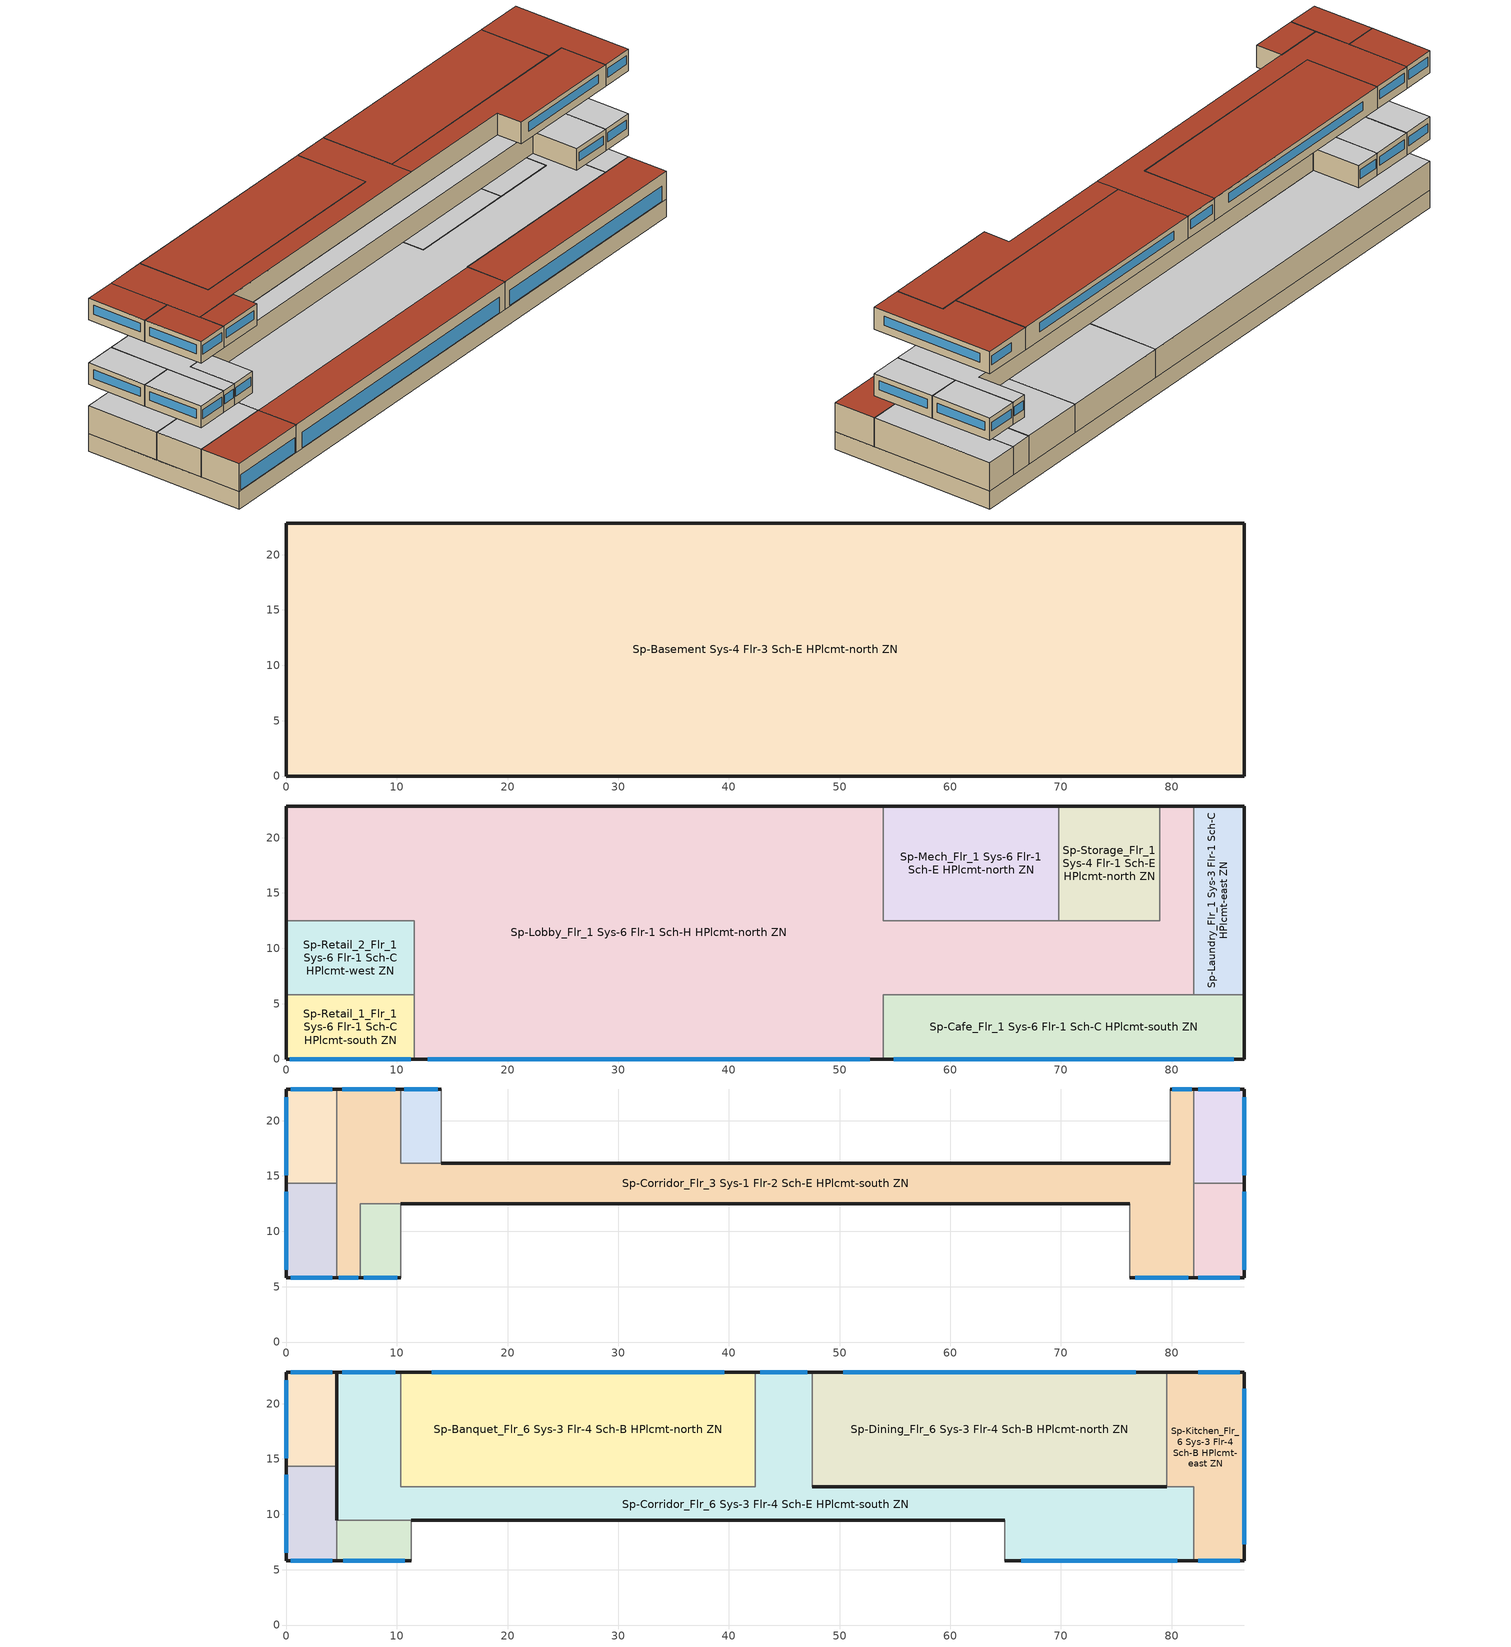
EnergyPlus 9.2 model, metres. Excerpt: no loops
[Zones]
Sp-Basement Sys-4 Flr-3 Sch-E HPlcmt-north ZN
 floor ground (Customized opaque construction {851a7650-9994-4cf6-a404-d6ff652e01b8} to conductance of 0.757): 86.56,22.86 86.56,0 0,0 0,22.86 z-2.44
 wall ground (Customized opaque construction {851a7650-9994-4cf6-a404-d6ff652e01b8} to conductance of 0.284): 86.56,0 86.56,22.86 0,22.86 0,0 86.56,0 z-2.44:0
Sp-Cafe_Flr_1 Sys-6 Flr-1 Sch-C HPlcmt-south ZN
 floor to Sp-Basement Sys-4 Flr-3 Sch-E HPlcmt-north ZN (Typical Interior Floor): 86.56,5.79 86.56,0 53.95,0 53.95,5.79 z0
 wall outside (Customized opaque construction {0033cb2d-2078-40dd-80f7-211a7176fd62} to conductance of 0.247): 53.95,0 86.56,0 86.56,5.79 z0:3.96
 wall to Sp-Lobby_Flr_1 Sys-6 Flr-1 Sch-H HPlcmt-north ZN (Typical Interior Wall): 81.99,5.79 53.95,5.79 53.95,0 z0:3.96
 wall to Sp-Laundry_Flr_1 Sys-3 Flr-1 Sch-C HPlcmt-east ZN (Typical Interior Wall): 86.56,5.79 81.99,5.79 z0:3.96
 window (Customized Fenestration: cond=0.220 tvis=0.220 tsol=0.232): 54.88,0 85.63,0 z0.15:2.29
 roof outside (Customized opaque construction {8c606250-997d-4551-9690-ce5b397acb27} to conductance of 0.183): 86.56,0 86.56,5.79 53.95,5.79 53.95,0 z3.96
Sp-Laundry_Flr_1 Sys-3 Flr-1 Sch-C HPlcmt-east ZN
 floor to Sp-Basement Sys-4 Flr-3 Sch-E HPlcmt-north ZN (Typical Interior Floor): 86.56,22.86 86.56,5.79 81.99,5.79 81.99,22.86 z0
 wall outside (Customized opaque construction {0033cb2d-2078-40dd-80f7-211a7176fd62} to conductance of 0.247): 86.56,5.79 86.56,22.86 81.99,22.86 z0:3.96
 wall to Sp-Lobby_Flr_1 Sys-6 Flr-1 Sch-H HPlcmt-north ZN (Typical Interior Wall): 81.99,22.86 81.99,5.79 z0:3.96
 ceiling adiabatic (Typical Interior Wall): 86.56,5.79 86.56,22.86 81.99,22.86 81.99,5.79 z3.96
Sp-Lobby_Flr_1 Sys-6 Flr-1 Sch-H HPlcmt-north ZN
 floor to Sp-Basement Sys-4 Flr-3 Sch-E HPlcmt-north ZN (Typical Interior Floor): 53.95,22.86 53.95,0 11.58,0 11.58,12.5 0,12.5 0,22.86 z0; 81.99,22.86 81.99,5.79 53.95,5.79 53.95,12.5 78.94,12.5 78.94,22.86 z0
 wall outside (Customized opaque construction {0033cb2d-2078-40dd-80f7-211a7176fd62} to conductance of 0.247): 53.95,22.86 0,22.86 0,12.5 / 11.58,0 53.95,0 / 81.99,22.86 78.94,22.86 z0:3.96
 wall to Sp-Mech_Flr_1 Sys-6 Flr-1 Sch-E HPlcmt-north ZN (Typical Interior Wall): 69.8,12.5 53.95,12.5 53.95,22.86 z0:3.96
 wall to Sp-Retail_2_Flr_1 Sys-6 Flr-1 Sch-C HPlcmt-west ZN (Typical Interior Wall): 0,12.5 11.58,12.5 11.58,5.79 z0:3.96
 wall to Sp-Retail_1_Flr_1 Sys-6 Flr-1 Sch-C HPlcmt-south ZN (Typical Interior Wall): 11.58,5.79 11.58,0 z0:3.96
 wall to Sp-Storage_Flr_1 Sys-4 Flr-1 Sch-E HPlcmt-north ZN (Typical Interior Wall): 78.94,22.86 78.94,12.5 69.8,12.5 z0:3.96
 window (Customized Fenestration: cond=0.220 tvis=0.220 tsol=0.232): 12.79,0 52.74,0 z0.15:2.29
 ceiling adiabatic (Typical Interior Wall): 81.99,5.79 81.99,22.86 78.94,22.86 78.94,12.5 53.95,12.5 53.95,22.86 0,22.86 0,12.5 11.58,12.5 11.58,5.79 z3.96
 roof outside (Customized opaque construction {8c606250-997d-4551-9690-ce5b397acb27} to conductance of 0.183): 53.95,0 53.95,5.79 11.58,5.79 11.58,0 z3.96
Sp-Mech_Flr_1 Sys-6 Flr-1 Sch-E HPlcmt-north ZN
 floor to Sp-Basement Sys-4 Flr-3 Sch-E HPlcmt-north ZN (Typical Interior Floor): 69.8,22.86 69.8,12.5 53.95,12.5 53.95,22.86 z0
 wall outside (Customized opaque construction {0033cb2d-2078-40dd-80f7-211a7176fd62} to conductance of 0.247): 69.8,22.86 53.95,22.86 z0:3.96
 wall to Sp-Storage_Flr_1 Sys-4 Flr-1 Sch-E HPlcmt-north ZN (Typical Interior Wall): 69.8,12.5 69.8,22.86 z0:3.96
 ceiling adiabatic (Typical Interior Wall): 69.8,12.5 69.8,22.86 53.95,22.86 53.95,12.5 z3.96
Sp-Retail_1_Flr_1 Sys-6 Flr-1 Sch-C HPlcmt-south ZN
 floor to Sp-Basement Sys-4 Flr-3 Sch-E HPlcmt-north ZN (Typical Interior Floor): 11.58,5.79 11.58,0 0,0 0,5.79 z0
 wall outside (Customized opaque construction {0033cb2d-2078-40dd-80f7-211a7176fd62} to conductance of 0.247): 0,5.79 0,0 11.58,0 z0:3.96
 wall to Sp-Retail_2_Flr_1 Sys-6 Flr-1 Sch-C HPlcmt-west ZN (Typical Interior Wall): 11.58,5.79 0,5.79 z0:3.96
 window (Customized Fenestration: cond=0.220 tvis=0.220 tsol=0.232): 0.33,0 11.25,0 z0.15:2.29
 roof outside (Customized opaque construction {8c606250-997d-4551-9690-ce5b397acb27} to conductance of 0.183): 11.58,0 11.58,5.79 0,5.79 0,0 z3.96
Sp-Retail_2_Flr_1 Sys-6 Flr-1 Sch-C HPlcmt-west ZN
 floor to Sp-Basement Sys-4 Flr-3 Sch-E HPlcmt-north ZN (Typical Interior Floor): 11.58,12.5 11.58,5.79 0,5.79 0,12.5 z0
 wall outside (Customized opaque construction {0033cb2d-2078-40dd-80f7-211a7176fd62} to conductance of 0.247): 0,12.5 0,5.79 z0:3.96
 ceiling adiabatic (Typical Interior Wall): 11.58,5.79 11.58,12.5 0,12.5 0,5.79 z3.96
Sp-Storage_Flr_1 Sys-4 Flr-1 Sch-E HPlcmt-north ZN
 floor to Sp-Basement Sys-4 Flr-3 Sch-E HPlcmt-north ZN (Typical Interior Floor): 78.94,22.86 78.94,12.5 69.8,12.5 69.8,22.86 z0
 wall outside (Customized opaque construction {0033cb2d-2078-40dd-80f7-211a7176fd62} to conductance of 0.247): 78.94,22.86 69.8,22.86 z0:3.96
 ceiling adiabatic (Typical Interior Wall): 78.94,12.5 78.94,22.86 69.8,22.86 69.8,12.5 z3.96
Sp-Corridor_Flr_3 Sys-1 Flr-2 Sch-E HPlcmt-south ZN
 floor adiabatic (Typical Interior Wall): 10.36,22.86 10.36,12.5 6.71,12.5 6.71,5.79 4.57,5.79 4.57,22.86 z7.01; 76.2,16.15 76.2,12.5 10.36,12.5 10.36,16.15 z7.01; 81.99,22.86 81.99,5.79 76.2,5.79 76.2,16.15 79.86,16.15 79.86,22.86 z7.01
 wall outside (Customized opaque construction {0033cb2d-2078-40dd-80f7-211a7176fd62} to conductance of 0.247): 10.36,22.86 4.57,22.86 / 4.57,5.79 6.71,5.79 / 81.99,22.86 79.86,22.86 / 76.2,5.79 81.99,5.79 / 79.86,16.15 14.02,16.15 / 10.36,12.5 76.2,12.5 z7.01:10.06
 wall adiabatic (Typical Interior Wall): 79.86,22.86 79.86,16.15 / 6.71,5.79 6.71,12.5 10.36,12.5 / 76.2,12.5 76.2,5.79 / 14.02,16.15 10.36,16.15 10.36,22.86 z7.01:10.06
 wall to Sp-Room_5_Flr_3 Sys-1 Flr-2 Sch-F HPlcmt-east ZN (Typical Interior Wall): 81.99,5.79 81.99,14.33 z7.01:10.06
 wall to Sp-Room_1_Flr_3 Sys-1 Flr-2 Sch-F HPlcmt-west ZN (Typical Interior Wall): 4.57,14.33 4.57,5.79 z7.01:10.06
 wall to Sp-Room_6_Flr_3 Sys-1 Flr-2 Sch-F HPlcmt-east ZN (Typical Interior Wall): 81.99,14.33 81.99,22.86 z7.01:10.06
 wall to Sp-Room_2_Flr_3 Sys-1 Flr-2 Sch-F HPlcmt-west ZN (Typical Interior Wall): 4.57,22.86 4.57,14.33 z7.01:10.06
 window (Customized Fenestration: cond=0.220 tvis=0.220 tsol=0.232): 9.86,22.86 5.08,22.86 / 4.76,5.79 6.52,5.79 / 81.81,22.86 80.04,22.86 / 76.71,5.79 81.48,5.79 z8.11:9.33
 ceiling adiabatic (Typical Interior Wall): 6.71,5.79 6.71,12.5 10.36,12.5 10.36,22.86 4.57,22.86 4.57,5.79 z10.06; 76.2,12.5 76.2,16.15 10.36,16.15 10.36,12.5 z10.06; 81.99,5.79 81.99,22.86 79.86,22.86 79.86,16.15 76.2,16.15 76.2,5.79 z10.06
Sp-Room_1_Flr_3 Sys-1 Flr-2 Sch-F HPlcmt-west ZN
 floor adiabatic (Typical Interior Wall): 4.57,14.33 4.57,5.79 0,5.79 0,14.33 z7.01
 wall outside (Customized opaque construction {0033cb2d-2078-40dd-80f7-211a7176fd62} to conductance of 0.247): 0,14.33 0,5.79 4.57,5.79 z7.01:10.06
 wall to Sp-Room_2_Flr_3 Sys-1 Flr-2 Sch-F HPlcmt-west ZN (Typical Interior Wall): 4.57,14.33 0,14.33 z7.01:10.06
 window (Customized Fenestration: cond=0.220 tvis=0.220 tsol=0.232): 0.4,5.79 4.17,5.79 / 0,13.58 0,6.54 z8.11:9.33
 ceiling adiabatic (Typical Interior Wall): 4.57,5.79 4.57,14.33 0,14.33 0,5.79 z10.06
Sp-Room_2_Flr_3 Sys-1 Flr-2 Sch-F HPlcmt-west ZN
 floor adiabatic (Typical Interior Wall): 4.57,22.86 4.57,14.33 0,14.33 0,22.86 z7.01
 wall outside (Customized opaque construction {0033cb2d-2078-40dd-80f7-211a7176fd62} to conductance of 0.247): 4.57,22.86 0,22.86 0,14.33 z7.01:10.06
 window (Customized Fenestration: cond=0.220 tvis=0.220 tsol=0.232): 4.17,22.86 0.4,22.86 / 0,22.11 0,15.07 z8.11:9.33
 ceiling adiabatic (Typical Interior Wall): 4.57,14.33 4.57,22.86 0,22.86 0,14.33 z10.06
Sp-Room_3_Mult19_Flr_3 Sys-1 Flr-2 Sch-F HPlcmt-south ZN
 floor adiabatic (Typical Interior Wall): 10.36,12.5 10.36,5.79 6.71,5.79 6.71,12.5 z7.01
 wall outside (Customized opaque construction {0033cb2d-2078-40dd-80f7-211a7176fd62} to conductance of 0.247): 6.71,5.79 10.36,5.79 z7.01:10.06
 wall adiabatic (Typical Interior Wall): 10.36,5.79 10.36,12.5 6.71,12.5 6.71,5.79 z7.01:10.06
 window (Customized Fenestration: cond=0.220 tvis=0.220 tsol=0.232): 7.03,5.79 10.04,5.79 z8.11:9.33
 ceiling adiabatic (Typical Interior Wall): 10.36,5.79 10.36,12.5 6.71,12.5 6.71,5.79 z10.06
Sp-Room_4_Mult19_Flr_3 Sys-1 Flr-2 Sch-F HPlcmt-north ZN
 floor adiabatic (Typical Interior Wall): 14.02,22.86 14.02,16.15 10.36,16.15 10.36,22.86 z7.01
 wall outside (Customized opaque construction {0033cb2d-2078-40dd-80f7-211a7176fd62} to conductance of 0.247): 14.02,22.86 10.36,22.86 z7.01:10.06
 wall adiabatic (Typical Interior Wall): 10.36,22.86 10.36,16.15 14.02,16.15 14.02,22.86 z7.01:10.06
 window (Customized Fenestration: cond=0.220 tvis=0.220 tsol=0.232): 13.7,22.86 10.68,22.86 z8.11:9.33
 ceiling adiabatic (Typical Interior Wall): 14.02,16.15 14.02,22.86 10.36,22.86 10.36,16.15 z10.06
Sp-Room_5_Flr_3 Sys-1 Flr-2 Sch-F HPlcmt-east ZN
 floor adiabatic (Typical Interior Wall): 86.56,14.33 86.56,5.79 81.99,5.79 81.99,14.33 z7.01
 wall outside (Customized opaque construction {0033cb2d-2078-40dd-80f7-211a7176fd62} to conductance of 0.247): 81.99,5.79 86.56,5.79 86.56,14.33 z7.01:10.06
 wall to Sp-Room_6_Flr_3 Sys-1 Flr-2 Sch-F HPlcmt-east ZN (Typical Interior Wall): 86.56,14.33 81.99,14.33 z7.01:10.06
 window (Customized Fenestration: cond=0.220 tvis=0.220 tsol=0.232): 86.56,6.54 86.56,13.58 / 82.39,5.79 86.16,5.79 z8.11:9.33
 ceiling adiabatic (Typical Interior Wall): 86.56,5.79 86.56,14.33 81.99,14.33 81.99,5.79 z10.06
Sp-Room_6_Flr_3 Sys-1 Flr-2 Sch-F HPlcmt-east ZN
 floor adiabatic (Typical Interior Wall): 86.56,22.86 86.56,14.33 81.99,14.33 81.99,22.86 z7.01
 wall outside (Customized opaque construction {0033cb2d-2078-40dd-80f7-211a7176fd62} to conductance of 0.247): 86.56,14.33 86.56,22.86 81.99,22.86 z7.01:10.06
 window (Customized Fenestration: cond=0.220 tvis=0.220 tsol=0.232): 86.56,15.07 86.56,22.11 / 86.16,22.86 82.39,22.86 z8.11:9.33
 ceiling adiabatic (Typical Interior Wall): 86.56,14.33 86.56,22.86 81.99,22.86 81.99,14.33 z10.06
Sp-Banquet_Flr_6 Sys-3 Flr-4 Sch-B HPlcmt-north ZN
 floor adiabatic (Typical Interior Wall): 42.37,22.86 42.37,12.5 10.36,12.5 10.36,22.86 z16.15
 wall outside (Customized opaque construction {0033cb2d-2078-40dd-80f7-211a7176fd62} to conductance of 0.247): 42.37,22.86 10.36,22.86 z16.15:19.2
 wall to Sp-Corridor_Flr_6 Sys-3 Flr-4 Sch-E HPlcmt-south ZN (Typical Interior Wall): 10.36,22.86 10.36,12.5 42.37,12.5 42.37,22.86 z16.15:19.2
 window (Customized Fenestration: cond=0.220 tvis=0.220 tsol=0.232): 39.57,22.86 13.16,22.86 z17.26:18.48
 roof outside (Customized opaque construction {8c606250-997d-4551-9690-ce5b397acb27} to conductance of 0.183): 42.37,12.5 42.37,22.86 10.36,22.86 10.36,12.5 z19.2
Sp-Corridor_Flr_6 Sys-3 Flr-4 Sch-E HPlcmt-south ZN
 floor adiabatic (Typical Interior Wall): 47.55,22.86 47.55,12.5 81.99,12.5 81.99,5.79 64.92,5.79 64.92,9.45 4.57,9.45 4.57,22.86 10.36,22.86 10.36,12.5 42.37,12.5 42.37,22.86 z16.15
 wall outside (Customized opaque construction {0033cb2d-2078-40dd-80f7-211a7176fd62} to conductance of 0.247): 10.36,22.86 4.57,22.86 4.57,14.33 / 47.55,22.86 42.37,22.86 / 64.92,5.79 81.99,5.79 / 11.28,9.45 64.92,9.45 / 79.55,12.5 47.55,12.5 z16.15:19.2
 wall adiabatic (Typical Interior Wall): 64.92,9.45 64.92,5.79 / 4.57,14.33 4.57,9.45 11.28,9.45 / 81.99,12.5 79.55,12.5 z16.15:19.2
 wall to Sp-Dining_Flr_6 Sys-3 Flr-4 Sch-B HPlcmt-north ZN (Typical Interior Wall): 47.55,12.5 47.55,22.86 z16.15:19.2
 wall to Sp-Kitchen_Flr_6 Sys-3 Flr-4 Sch-B HPlcmt-east ZN (Typical Interior Wall): 81.99,5.79 81.99,12.5 z16.15:19.2
 window (Customized Fenestration: cond=0.220 tvis=0.220 tsol=0.232): 9.86,22.86 5.08,22.86 / 47.09,22.86 42.82,22.86 / 66.42,5.79 80.5,5.79 z17.26:18.48
 roof outside (Customized opaque construction {8c606250-997d-4551-9690-ce5b397acb27} to conductance of 0.183): 47.55,9.45 47.55,22.86 42.37,22.86 42.37,12.5 10.36,12.5 10.36,22.86 4.57,22.86 4.57,9.45 z19.2; 81.99,5.79 81.99,12.5 47.55,12.5 47.55,9.45 64.92,9.45 64.92,5.79 z19.2
Sp-Dining_Flr_6 Sys-3 Flr-4 Sch-B HPlcmt-north ZN
 floor adiabatic (Typical Interior Wall): 79.55,22.86 79.55,12.5 47.55,12.5 47.55,22.86 z16.15
 wall outside (Customized opaque construction {0033cb2d-2078-40dd-80f7-211a7176fd62} to conductance of 0.247): 79.55,22.86 47.55,22.86 z16.15:19.2
 wall to Sp-Kitchen_Flr_6 Sys-3 Flr-4 Sch-B HPlcmt-east ZN (Typical Interior Wall): 79.55,12.5 79.55,22.86 z16.15:19.2
 wall adiabatic (Typical Interior Wall): 47.55,12.5 79.55,12.5 z16.15:19.2
 window (Customized Fenestration: cond=0.220 tvis=0.220 tsol=0.232): 76.75,22.86 50.35,22.86 z17.26:18.48
 roof outside (Customized opaque construction {8c606250-997d-4551-9690-ce5b397acb27} to conductance of 0.183): 79.55,12.5 79.55,22.86 47.55,22.86 47.55,12.5 z19.2
Sp-Kitchen_Flr_6 Sys-3 Flr-4 Sch-B HPlcmt-east ZN
 floor adiabatic (Typical Interior Wall): 86.56,22.86 86.56,5.79 81.99,5.79 81.99,12.5 79.55,12.5 79.55,22.86 z16.15
 wall outside (Customized opaque construction {0033cb2d-2078-40dd-80f7-211a7176fd62} to conductance of 0.247): 81.99,5.79 86.56,5.79 86.56,22.86 79.55,22.86 z16.15:19.2
 wall adiabatic (Typical Interior Wall): 79.55,12.5 81.99,12.5 z16.15:19.2
 window (Customized Fenestration: cond=0.220 tvis=0.220 tsol=0.232): 82.39,5.79 86.16,5.79 / 86.56,7.29 86.56,21.37 / 86.16,22.86 82.39,22.86 z17.26:18.48
 roof outside (Customized opaque construction {8c606250-997d-4551-9690-ce5b397acb27} to conductance of 0.183): 86.56,5.79 86.56,22.86 79.55,22.86 79.55,12.5 81.99,12.5 81.99,5.79 z19.2
Sp-Room_1_Flr_6 Sys-1 Flr-4 Sch-F HPlcmt-west ZN
 floor adiabatic (Typical Interior Wall): 4.57,14.33 4.57,5.79 0,5.79 0,14.33 z16.15
 wall outside (Customized opaque construction {0033cb2d-2078-40dd-80f7-211a7176fd62} to conductance of 0.247): 0,14.33 0,5.79 4.57,5.79 / 4.57,9.45 4.57,14.33 z16.15:19.2
 wall adiabatic (Typical Interior Wall): 4.57,5.79 4.57,9.45 z16.15:19.2
 wall to Sp-Room_2_Flr_6 Sys-1 Flr-4 Sch-F HPlcmt-west ZN (Typical Interior Wall): 4.57,14.33 0,14.33 z16.15:19.2
 window (Customized Fenestration: cond=0.220 tvis=0.220 tsol=0.232): 0.4,5.79 4.17,5.79 / 0,13.58 0,6.54 z17.26:18.48
 roof outside (Customized opaque construction {8c606250-997d-4551-9690-ce5b397acb27} to conductance of 0.183): 4.57,5.79 4.57,14.33 0,14.33 0,5.79 z19.2
Sp-Room_2_Flr_6 Sys-1 Flr-4 Sch-F HPlcmt-west ZN
 floor adiabatic (Typical Interior Wall): 4.57,22.86 4.57,14.33 0,14.33 0,22.86 z16.15
 wall outside (Customized opaque construction {0033cb2d-2078-40dd-80f7-211a7176fd62} to conductance of 0.247): 4.57,22.86 0,22.86 0,14.33 z16.15:19.2
 wall adiabatic (Typical Interior Wall): 4.57,14.33 4.57,22.86 z16.15:19.2
 window (Customized Fenestration: cond=0.220 tvis=0.220 tsol=0.232): 4.17,22.86 0.4,22.86 / 0,22.11 0,15.07 z17.26:18.48
 roof outside (Customized opaque construction {8c606250-997d-4551-9690-ce5b397acb27} to conductance of 0.183): 4.57,14.33 4.57,22.86 0,22.86 0,14.33 z19.2
Sp-Room_3_Mult9_Flr_6 Sys-1 Flr-4 Sch-F HPlcmt-south ZN
 floor adiabatic (Typical Interior Wall): 11.28,9.45 11.28,5.79 4.57,5.79 4.57,9.45 z16.15
 wall outside (Customized opaque construction {0033cb2d-2078-40dd-80f7-211a7176fd62} to conductance of 0.247): 4.57,5.79 11.28,5.79 z16.15:19.2
 wall adiabatic (Typical Interior Wall): 11.28,5.79 11.28,9.45 4.57,9.45 4.57,5.79 z16.15:19.2
 window (Customized Fenestration: cond=0.220 tvis=0.220 tsol=0.232): 5.16,5.79 10.69,5.79 z17.26:18.48
 roof outside (Customized opaque construction {8c606250-997d-4551-9690-ce5b397acb27} to conductance of 0.183): 11.28,5.79 11.28,9.45 4.57,9.45 4.57,5.79 z19.2
[Building]
NECB 2011-LargeHotel-NECB HDD Method-CAN_PQ_Montreal.Intl.AP.716270_CWEC.epw created: 2017-06-30: North Axis {deg}=0; Terrain=City; Loads Convergence Tolerance Value=0.04; Temperature Convergence Tolerance Value {deltaC}=0.2; Solar Distribution=FullInteriorAndExterior; Maximum Number of Warmup Days=25; Minimum Number of Warmup Days=6
[Site:Location]
Montreal Int'l_PQ_CAN: Latitude {deg}=45.47; Longitude {deg}=-73.75; Time Zone {hr}=-5; Elevation {m}=36
[SizingPeriod:DesignDay] Day of Month=21; Dry-Bulb Temperature Range Modifier Type=DefaultMultipliers; Humidity Condition Type=Wetbulb; Barometric Pressure {Pa}=100893; Rain Indicator=No; Snow Indicator=No; Daylight Saving Time Indicator=No
Name | Month | Day Type | Maximum Dry-Bulb Temperature {C} | Daily Dry-Bulb Temperature Range {deltaC} | Wetbulb or DewPoint at Maximum Dry-Bulb {C} | Wind Speed {m/s} | Wind Direction {deg} | Solar Model Indicator | ASHRAE Clear Sky Optical Depth for Beam Irradiance (taub) | ASHRAE Clear Sky Optical Depth for Diffuse Irradiance (taud) | Sky Clearness
Montreal Int'l Ann Clg .4% Condns DB=>MWB | 7 | SummerDesignDay | 30 | 9.3 | 22.1 | 4.9 | 220 | ASHRAETau | 0.465 | 1.966
Montreal Int'l Ann Clg .4% Condns WB=>MDB | 7 | SummerDesignDay | 28.1 | 9.3 | 23.2 | 4.9 | 220 | ASHRAETau | 0.465 | 1.966
Montreal Int'l Ann Htg 99.6% Condns DB | 1 | WinterDesignDay | -23.7 | 0 | -23.7 | 3.9 | 260 | ASHRAEClearSky |  |  | 0
[Site:GroundTemperature:BuildingSurface]
19.527, 19.502, 19.536, 19.598, 20.002, 21.64, 22.225, 22.375, 21.449, 20.121, 19.802, 19.633
[Site:WaterMainsTemperature]
Calculation Method=Correlation; Annual Average Outdoor Air Temperature {C}=6.25; Maximum Difference In Monthly Average Outdoor Air Temperatures {deltaC}=30.2
[Material] Thermal Absorptance=0.9
Name | Roughness | Thickness {m} | Conductivity {W/m-K} | Density {kg/m3} | Specific Heat {J/kg-K} | Solar Absorptance | Visible Absorptance
1/2IN Gypsum 1 | Smooth | 0.0127 | 0.16 | 784.9 | 830 | 0.4 | 0.4
100mm Normalweight concrete floor | MediumSmooth | 0.1016 | 2.31 | 2322 | 832 | 0.7 | 0.7
1IN Stucco 1 | Smooth | 0.0253 | 0.6918 | 1858 | 837 | 0.7 | 0.92
6 in. Normalweight Concrete Floor 1; 6 in. Normalweight Concrete Floor 2 | MediumRough | 0.1524 | 2.31 | 2322 | 832 | 0.7 | 0.7
8IN CONCRETE HW RefBldg 1 | Rough | 0.2032 | 1.311 | 2240 | 836.8 | 0.7 | 0.7
G01 13mm gypsum board | Smooth | 0.0127 | 0.16 | 800 | 1090 | 0.7 | 0.5
Metal Roof Surface 1 | Smooth | 0.0008 | 45.28 | 7824 | 500 | 0.7 | 0.7
[Material:NoMass] Thermal Absorptance=0.9; Solar Absorptance=0.7
Name | Roughness | Thermal Resistance {m2-K/W} | Visible Absorptance
CP02 CARPET PAD | VeryRough | 0.21648 | 0.8
Typical Carpet Pad 2 | Smooth | 1.25503 | 0.8
Typical Carpet Pad 3 | Smooth | 3.45515 | 0.8
Typical Insulation R-10.11 1 | Smooth | 3.77764 | 0.7
Typical Insulation R-19.63 1 | Smooth | 5.46446 | 0.7
[WindowMaterial:SimpleGlazingSystem]
Customized Fenestration:: cond=0.220 tvis=0.220 tsol=0.232: U-Factor {W/m2-K}=2.2; Solar Heat Gain Coefficient=0.6; Visible Transmittance=0.21
[Construction]
Customized Fenestration: cond=0.220 tvis=0.220 tsol=0.232: Customized Fenestration:: cond=0.220 tvis=0.220 tsol=0.232
Customized opaque construction {0033cb2d-2078-40dd-80f7-211a7176fd62} to conductance of 0.247: 1IN Stucco 1, 8IN CONCRETE HW RefBldg 1, Typical Insulation R-10.11 1, 1/2IN Gypsum 1
Customized opaque construction {851a7650-9994-4cf6-a404-d6ff652e01b8} to conductance of 0.284: 6 in. Normalweight Concrete Floor 2, Typical Carpet Pad 3
Customized opaque construction {851a7650-9994-4cf6-a404-d6ff652e01b8} to conductance of 0.757: 6 in. Normalweight Concrete Floor 1, Typical Carpet Pad 2
Customized opaque construction {8c606250-997d-4551-9690-ce5b397acb27} to conductance of 0.183: Metal Roof Surface 1, Typical Insulation R-19.63 1
Typical Interior Floor: 100mm Normalweight concrete floor, CP02 CARPET PAD
Typical Interior Wall: G01 13mm gypsum board, G01 13mm gypsum board
[Zone] Part of Total Floor Area=Yes
Name | Multiplier
Sp-Banquet_Flr_6 Sys-3 Flr-4 Sch-B HPlcmt-north ZN; Sp-Basement Sys-4 Flr-3 Sch-E HPlcmt-north ZN; Sp-Cafe_Flr_1 Sys-6 Flr-1 Sch-C HPlcmt-south ZN; Sp-Corridor_Flr_6 Sys-3 Flr-4 Sch-E HPlcmt-south ZN; Sp-Dining_Flr_6 Sys-3 Flr-4 Sch-B HPlcmt-north ZN; Sp-Kitchen_Flr_6 Sys-3 Flr-4 Sch-B HPlcmt-east ZN; Sp-Laundry_Flr_1 Sys-3 Flr-1 Sch-C HPlcmt-east ZN; Sp-Lobby_Flr_1 Sys-6 Flr-1 Sch-H HPlcmt-north ZN; Sp-Mech_Flr_1 Sys-6 Flr-1 Sch-E HPlcmt-north ZN; Sp-Retail_1_Flr_1 Sys-6 Flr-1 Sch-C HPlcmt-south ZN; Sp-Retail_2_Flr_1 Sys-6 Flr-1 Sch-C HPlcmt-west ZN; Sp-Room_1_Flr_6 Sys-1 Flr-4 Sch-F HPlcmt-west ZN; Sp-Room_2_Flr_6 Sys-1 Flr-4 Sch-F HPlcmt-west ZN; Sp-Storage_Flr_1 Sys-4 Flr-1 Sch-E HPlcmt-north ZN
Sp-Corridor_Flr_3 Sys-1 Flr-2 Sch-E HPlcmt-south ZN; Sp-Room_1_Flr_3 Sys-1 Flr-2 Sch-F HPlcmt-west ZN; Sp-Room_2_Flr_3 Sys-1 Flr-2 Sch-F HPlcmt-west ZN; Sp-Room_5_Flr_3 Sys-1 Flr-2 Sch-F HPlcmt-east ZN; Sp-Room_6_Flr_3 Sys-1 Flr-2 Sch-F HPlcmt-east ZN | 4
Sp-Room_3_Mult19_Flr_3 Sys-1 Flr-2 Sch-F HPlcmt-south ZN; Sp-Room_4_Mult19_Flr_3 Sys-1 Flr-2 Sch-F HPlcmt-north ZN | 76
Sp-Room_3_Mult9_Flr_6 Sys-1 Flr-4 Sch-F HPlcmt-south ZN | 9
[ZoneInfiltration:DesignFlowRate] Schedule=Always On Discrete; Design Flow Rate Calculation Method=Flow/ExteriorArea; Flow per Exterior Surface Area {m3/s-m2}=0.00025; Constant Term Coefficient=0; Temperature Term Coefficient=0; Velocity Term Coefficient=0.224; Velocity Squared Term Coefficient=0
Name | Zone or ZoneList
Banquet_Flr_6 Infiltration | Sp-Banquet_Flr_6 Sys-3 Flr-4 Sch-B HPlcmt-north ZN
Cafe_Flr_1 Infiltration | Sp-Cafe_Flr_1 Sys-6 Flr-1 Sch-C HPlcmt-south ZN
Corridor_Flr_3 Infiltration | Sp-Corridor_Flr_3 Sys-1 Flr-2 Sch-E HPlcmt-south ZN
Corridor_Flr_6 Infiltration | Sp-Corridor_Flr_6 Sys-3 Flr-4 Sch-E HPlcmt-south ZN
Dining_Flr_6 Infiltration | Sp-Dining_Flr_6 Sys-3 Flr-4 Sch-B HPlcmt-north ZN
Kitchen_Flr_6 Infiltration | Sp-Kitchen_Flr_6 Sys-3 Flr-4 Sch-B HPlcmt-east ZN
Laundry_Flr_1 Infiltration | Sp-Laundry_Flr_1 Sys-3 Flr-1 Sch-C HPlcmt-east ZN
Lobby_Flr_1 Infiltration | Sp-Lobby_Flr_1 Sys-6 Flr-1 Sch-H HPlcmt-north ZN
Mech_Flr_1 Infiltration | Sp-Mech_Flr_1 Sys-6 Flr-1 Sch-E HPlcmt-north ZN
Retail_1_Flr_1 Infiltration | Sp-Retail_1_Flr_1 Sys-6 Flr-1 Sch-C HPlcmt-south ZN
Retail_2_Flr_1 Infiltration | Sp-Retail_2_Flr_1 Sys-6 Flr-1 Sch-C HPlcmt-west ZN
Room_1_Flr_3 Infiltration | Sp-Room_1_Flr_3 Sys-1 Flr-2 Sch-F HPlcmt-west ZN
Room_1_Flr_6 Infiltration | Sp-Room_1_Flr_6 Sys-1 Flr-4 Sch-F HPlcmt-west ZN
Room_2_Flr_3 Infiltration | Sp-Room_2_Flr_3 Sys-1 Flr-2 Sch-F HPlcmt-west ZN
Room_2_Flr_6 Infiltration | Sp-Room_2_Flr_6 Sys-1 Flr-4 Sch-F HPlcmt-west ZN
Room_3_Mult19_Flr_3 Infiltration | Sp-Room_3_Mult19_Flr_3 Sys-1 Flr-2 Sch-F HPlcmt-south ZN
Room_3_Mult9_Flr_6 Infiltration | Sp-Room_3_Mult9_Flr_6 Sys-1 Flr-4 Sch-F HPlcmt-south ZN
Room_4_Mult19_Flr_3 Infiltration | Sp-Room_4_Mult19_Flr_3 Sys-1 Flr-2 Sch-F HPlcmt-north ZN
Room_5_Flr_3 Infiltration | Sp-Room_5_Flr_3 Sys-1 Flr-2 Sch-F HPlcmt-east ZN
Room_6_Flr_3 Infiltration | Sp-Room_6_Flr_3 Sys-1 Flr-2 Sch-F HPlcmt-east ZN
Storage_Flr_1 Infiltration | Sp-Storage_Flr_1 Sys-4 Flr-1 Sch-E HPlcmt-north ZN
[AvailabilityManager:Scheduled] Schedule=Always On Discrete
Air Loop HVAC Outdoor Air System 1 Availability Manager; Air Loop HVAC Outdoor Air System 4 Availability Manager; Air Loop HVAC Outdoor Air System 8 Availability Manager; Air Loop HVAC Outdoor Air System 3 Availability Manager; Air Loop HVAC Outdoor Air System 5 Availability Manager; Air Loop HVAC Outdoor Air System 6 Availability Manager; Sp-Laundry_Flr_1 Sys-3 Flr-1 Sch-C HPlcmt-east ZN NECB System 3 PSZ Availability Manager; Air Loop HVAC Outdoor Air System 2 Availability Manager; Sp-Storage_Flr_1 Sys-4 Flr-1 Sch-E HPlcmt-north ZN NECB System 4 PSZ Availability Manager; Air Loop HVAC Outdoor Air System 7 Availability Manager; Air Loop HVAC Outdoor Air System 9 Availability Manager
[AvailabilityManager:NightCycle] Applicability Schedule=Always On Discrete; Control Type=CycleOnAny; Thermostat Tolerance {deltaC}=1; Cycling Run Time Control Type=FixedRunTime; Cycling Run Time {s}=3600
Name | Fan Schedule
Availability Manager Night Cycle 1 | Make-up air unit Occ Sch
Availability Manager Night Cycle 2 | Sp-Banquet_Flr_6 Sys-3 Flr-4 Sch-B HPlcmt-north ZN NECB System 3 PSZ Occ Sch
Availability Manager Night Cycle 3 | Sp-Basement Sys-4 Flr-3 Sch-E HPlcmt-north ZN NECB System 4 PSZ Occ Sch
Availability Manager Night Cycle 4 | Sp-Corridor_Flr_6 Sys-3 Flr-4 Sch-E HPlcmt-south ZN NECB System 3 PSZ Occ Sch
Availability Manager Night Cycle 5 | Sp-Dining_Flr_6 Sys-3 Flr-4 Sch-B HPlcmt-north ZN NECB System 3 PSZ Occ Sch
Availability Manager Night Cycle 6 | Sp-Kitchen_Flr_6 Sys-3 Flr-4 Sch-B HPlcmt-east ZN NECB System 3 PSZ Occ Sch
Availability Manager Night Cycle 7 | VAV with Reheat Occ Sch
[Schedule:Day:Interval]
Sp-Banquet_Flr_6 Sys-3 Flr-4 Sch-B HPlcmt-north ZN NECB System 3 PSZ Occ Sch Sunday; Sp-Dining_Flr_6 Sys-3 Flr-4 Sch-B HPlcmt-north ZN NECB System 3 PSZ Occ Sch Sunday; Sp-Kitchen_Flr_6 Sys-3 Flr-4 Sch-B HPlcmt-east ZN NECB System 3 PSZ Occ Sch Sunday: No, 01:00, 0, 02:00, 1, 11:00, 0, 23:00, 1, 24:00, 0
Sp-Banquet_Flr_6 Sys-3 Flr-4 Sch-B HPlcmt-north ZN NECB System 3 PSZ Occ Sch Monday; Sp-Banquet_Flr_6 Sys-3 Flr-4 Sch-B HPlcmt-north ZN NECB System 3 PSZ Occ Sch Tuesday; Sp-Banquet_Flr_6 Sys-3 Flr-4 Sch-B HPlcmt-north ZN NECB System 3 PSZ Occ Sch Wednesday; Sp-Banquet_Flr_6 Sys-3 Flr-4 Sch-B HPlcmt-north ZN NECB System 3 PSZ Occ Sch Thursday; Sp-Banquet_Flr_6 Sys-3 Flr-4 Sch-B HPlcmt-north ZN NECB System 3 PSZ Occ Sch Friday; Sp-Dining_Flr_6 Sys-3 Flr-4 Sch-B HPlcmt-north ZN NECB System 3 PSZ Occ Sch Monday; Sp-Dining_Flr_6 Sys-3 Flr-4 Sch-B HPlcmt-north ZN NECB System 3 PSZ Occ Sch Tuesday; Sp-Dining_Flr_6 Sys-3 Flr-4 Sch-B HPlcmt-north ZN NECB System 3 PSZ Occ Sch Wednesday; Sp-Dining_Flr_6 Sys-3 Flr-4 Sch-B HPlcmt-north ZN NECB System 3 PSZ Occ Sch Thursday; Sp-Dining_Flr_6 Sys-3 Flr-4 Sch-B HPlcmt-north ZN NECB System 3 PSZ Occ Sch Friday; Sp-Kitchen_Flr_6 Sys-3 Flr-4 Sch-B HPlcmt-east ZN NECB System 3 PSZ Occ Sch Monday; Sp-Kitchen_Flr_6 Sys-3 Flr-4 Sch-B HPlcmt-east ZN NECB System 3 PSZ Occ Sch Tuesday; Sp-Kitchen_Flr_6 Sys-3 Flr-4 Sch-B HPlcmt-east ZN NECB System 3 PSZ Occ Sch Wednesday; Sp-Kitchen_Flr_6 Sys-3 Flr-4 Sch-B HPlcmt-east ZN NECB System 3 PSZ Occ Sch Thursday; Sp-Kitchen_Flr_6 Sys-3 Flr-4 Sch-B HPlcmt-east ZN NECB System 3 PSZ Occ Sch Friday: No, 01:00, 1, 10:00, 0, 24:00, 1
Sp-Banquet_Flr_6 Sys-3 Flr-4 Sch-B HPlcmt-north ZN NECB System 3 PSZ Occ Sch Saturday; Sp-Dining_Flr_6 Sys-3 Flr-4 Sch-B HPlcmt-north ZN NECB System 3 PSZ Occ Sch Saturday; Sp-Kitchen_Flr_6 Sys-3 Flr-4 Sch-B HPlcmt-east ZN NECB System 3 PSZ Occ Sch Saturday: No, 02:00, 1, 10:00, 0, 24:00, 1
Sp-Banquet_Flr_6 Sys-3 Flr-4 Sch-B HPlcmt-north ZN NECB System 3 PSZ Occ Sch Default; Sp-Banquet_Flr_6 Sys-3 Flr-4 Sch-B HPlcmt-north ZN NECB System 3 PSZ Occ Sch Summer Design Day; Sp-Banquet_Flr_6 Sys-3 Flr-4 Sch-B HPlcmt-north ZN NECB System 3 PSZ Occ Sch Winter Design Day; Sp-Basement Sys-4 Flr-3 Sch-E HPlcmt-north ZN NECB System 4 PSZ Occ Sch Default; Sp-Basement Sys-4 Flr-3 Sch-E HPlcmt-north ZN NECB System 4 PSZ Occ Sch Summer Design Day; Sp-Basement Sys-4 Flr-3 Sch-E HPlcmt-north ZN NECB System 4 PSZ Occ Sch Winter Design Day; VAV with Reheat Occ Sch Sunday; VAV with Reheat Occ Sch Monday; VAV with Reheat Occ Sch Tuesday; VAV with Reheat Occ Sch Wednesday; VAV with Reheat Occ Sch Thursday; VAV with Reheat Occ Sch Friday; VAV with Reheat Occ Sch Saturday; VAV with Reheat Occ Sch Default; VAV with Reheat Occ Sch Summer Design Day; VAV with Reheat Occ Sch Winter Design Day; Make-up air unit Occ Sch Sunday; Make-up air unit Occ Sch Monday; Make-up air unit Occ Sch Tuesday; Make-up air unit Occ Sch Wednesday; Make-up air unit Occ Sch Thursday; Make-up air unit Occ Sch Friday; Make-up air unit Occ Sch Saturday; Make-up air unit Occ Sch Default; Make-up air unit Occ Sch Summer Design Day; Make-up air unit Occ Sch Winter Design Day; Sp-Corridor_Flr_6 Sys-3 Flr-4 Sch-E HPlcmt-south ZN NECB System 3 PSZ Occ Sch Default; Sp-Corridor_Flr_6 Sys-3 Flr-4 Sch-E HPlcmt-south ZN NECB System 3 PSZ Occ Sch Summer Design Day; Sp-Corridor_Flr_6 Sys-3 Flr-4 Sch-E HPlcmt-south ZN NECB System 3 PSZ Occ Sch Winter Design Day; Sp-Dining_Flr_6 Sys-3 Flr-4 Sch-B HPlcmt-north ZN NECB System 3 PSZ Occ Sch Default; Sp-Dining_Flr_6 Sys-3 Flr-4 Sch-B HPlcmt-north ZN NECB System 3 PSZ Occ Sch Summer Design Day; Sp-Dining_Flr_6 Sys-3 Flr-4 Sch-B HPlcmt-north ZN NECB System 3 PSZ Occ Sch Winter Design Day; Sp-Kitchen_Flr_6 Sys-3 Flr-4 Sch-B HPlcmt-east ZN NECB System 3 PSZ Occ Sch Default; Sp-Kitchen_Flr_6 Sys-3 Flr-4 Sch-B HPlcmt-east ZN NECB System 3 PSZ Occ Sch Summer Design Day; Sp-Kitchen_Flr_6 Sys-3 Flr-4 Sch-B HPlcmt-east ZN NECB System 3 PSZ Occ Sch Winter Design Day: No, 24:00, 1
Sp-Basement Sys-4 Flr-3 Sch-E HPlcmt-north ZN NECB System 4 PSZ Occ Sch Sunday; Sp-Corridor_Flr_6 Sys-3 Flr-4 Sch-E HPlcmt-south ZN NECB System 3 PSZ Occ Sch Sunday: No, 24:00, 0
Sp-Basement Sys-4 Flr-3 Sch-E HPlcmt-north ZN NECB System 4 PSZ Occ Sch Monday; Sp-Basement Sys-4 Flr-3 Sch-E HPlcmt-north ZN NECB System 4 PSZ Occ Sch Tuesday; Sp-Basement Sys-4 Flr-3 Sch-E HPlcmt-north ZN NECB System 4 PSZ Occ Sch Wednesday; Sp-Basement Sys-4 Flr-3 Sch-E HPlcmt-north ZN NECB System 4 PSZ Occ Sch Thursday; Sp-Basement Sys-4 Flr-3 Sch-E HPlcmt-north ZN NECB System 4 PSZ Occ Sch Friday; Sp-Corridor_Flr_6 Sys-3 Flr-4 Sch-E HPlcmt-south ZN NECB System 3 PSZ Occ Sch Monday; Sp-Corridor_Flr_6 Sys-3 Flr-4 Sch-E HPlcmt-south ZN NECB System 3 PSZ Occ Sch Tuesday; Sp-Corridor_Flr_6 Sys-3 Flr-4 Sch-E HPlcmt-south ZN NECB System 3 PSZ Occ Sch Wednesday; Sp-Corridor_Flr_6 Sys-3 Flr-4 Sch-E HPlcmt-south ZN NECB System 3 PSZ Occ Sch Thursday; Sp-Corridor_Flr_6 Sys-3 Flr-4 Sch-E HPlcmt-south ZN NECB System 3 PSZ Occ Sch Friday: No, 08:00, 0, 19:00, 1, 24:00, 0
Sp-Basement Sys-4 Flr-3 Sch-E HPlcmt-north ZN NECB System 4 PSZ Occ Sch Saturday; Sp-Corridor_Flr_6 Sys-3 Flr-4 Sch-E HPlcmt-south ZN NECB System 3 PSZ Occ Sch Saturday: No, 09:00, 0, 13:00, 1, 24:00, 0
[Schedule:Week:Daily]
Schedule:Week:Daily {1284dbbe-dd5b-4904-bc98-89e464f159ff}: Sp-Banquet_Flr_6 Sys-3 Flr-4 Sch-B HPlcmt-north ZN NECB System 3 PSZ Occ Sch Sunday, Sp-Banquet_Flr_6 Sys-3 Flr-4 Sch-B HPlcmt-north ZN NECB System 3 PSZ Occ Sch Monday, Sp-Banquet_Flr_6 Sys-3 Flr-4 Sch-B HPlcmt-north ZN NECB System 3 PSZ Occ Sch Tuesday, Sp-Banquet_Flr_6 Sys-3 Flr-4 Sch-B HPlcmt-north ZN NECB System 3 PSZ Occ Sch Wednesday, Sp-Banquet_Flr_6 Sys-3 Flr-4 Sch-B HPlcmt-north ZN NECB System 3 PSZ Occ Sch Thursday, Sp-Banquet_Flr_6 Sys-3 Flr-4 Sch-B HPlcmt-north ZN NECB System 3 PSZ Occ Sch Friday, Sp-Banquet_Flr_6 Sys-3 Flr-4 Sch-B HPlcmt-north ZN NECB System 3 PSZ Occ Sch Saturday, Sp-Banquet_Flr_6 Sys-3 Flr-4 Sch-B HPlcmt-north ZN NECB System 3 PSZ Occ Sch Default, Sp-Banquet_Flr_6 Sys-3 Flr-4 Sch-B HPlcmt-north ZN NECB System 3 PSZ Occ Sch Summer Design Day, Sp-Banquet_Flr_6 Sys-3 Flr-4 Sch-B HPlcmt-north ZN NECB System 3 PSZ Occ Sch Winter Design Day, Sp-Banquet_Flr_6 Sys-3 Flr-4 Sch-B HPlcmt-north ZN NECB System 3 PSZ Occ Sch Default, Sp-Banquet_Flr_6 Sys-3 Flr-4 Sch-B HPlcmt-north ZN NECB System 3 PSZ Occ Sch Default
Schedule:Week:Daily {0a80c6fb-8c6b-45a9-9d00-4405ba20d3fd}: Sp-Basement Sys-4 Flr-3 Sch-E HPlcmt-north ZN NECB System 4 PSZ Occ Sch Sunday, Sp-Basement Sys-4 Flr-3 Sch-E HPlcmt-north ZN NECB System 4 PSZ Occ Sch Monday, Sp-Basement Sys-4 Flr-3 Sch-E HPlcmt-north ZN NECB System 4 PSZ Occ Sch Tuesday, Sp-Basement Sys-4 Flr-3 Sch-E HPlcmt-north ZN NECB System 4 PSZ Occ Sch Wednesday, Sp-Basement Sys-4 Flr-3 Sch-E HPlcmt-north ZN NECB System 4 PSZ Occ Sch Thursday, Sp-Basement Sys-4 Flr-3 Sch-E HPlcmt-north ZN NECB System 4 PSZ Occ Sch Friday, Sp-Basement Sys-4 Flr-3 Sch-E HPlcmt-north ZN NECB System 4 PSZ Occ Sch Saturday, Sp-Basement Sys-4 Flr-3 Sch-E HPlcmt-north ZN NECB System 4 PSZ Occ Sch Default, Sp-Basement Sys-4 Flr-3 Sch-E HPlcmt-north ZN NECB System 4 PSZ Occ Sch Summer Design Day, Sp-Basement Sys-4 Flr-3 Sch-E HPlcmt-north ZN NECB System 4 PSZ Occ Sch Winter Design Day, Sp-Basement Sys-4 Flr-3 Sch-E HPlcmt-north ZN NECB System 4 PSZ Occ Sch Default, Sp-Basement Sys-4 Flr-3 Sch-E HPlcmt-north ZN NECB System 4 PSZ Occ Sch Default
Schedule:Week:Daily {7b1e2220-26ef-4f5b-9486-83741b890638}: VAV with Reheat Occ Sch Sunday, VAV with Reheat Occ Sch Monday, VAV with Reheat Occ Sch Tuesday, VAV with Reheat Occ Sch Wednesday, VAV with Reheat Occ Sch Thursday, VAV with Reheat Occ Sch Friday, VAV with Reheat Occ Sch Saturday, VAV with Reheat Occ Sch Default, VAV with Reheat Occ Sch Summer Design Day, VAV with Reheat Occ Sch Winter Design Day, VAV with Reheat Occ Sch Default, VAV with Reheat Occ Sch Default
Schedule:Week:Daily {621f3da0-2dbe-48f2-84c7-abf8bcd16829}: Make-up air unit Occ Sch Sunday, Make-up air unit Occ Sch Monday, Make-up air unit Occ Sch Tuesday, Make-up air unit Occ Sch Wednesday, Make-up air unit Occ Sch Thursday, Make-up air unit Occ Sch Friday, Make-up air unit Occ Sch Saturday, Make-up air unit Occ Sch Default, Make-up air unit Occ Sch Summer Design Day, Make-up air unit Occ Sch Winter Design Day, Make-up air unit Occ Sch Default, Make-up air unit Occ Sch Default
Schedule:Week:Daily {796899d7-4c4c-4ba5-9459-fe611b62333e}: Sp-Corridor_Flr_6 Sys-3 Flr-4 Sch-E HPlcmt-south ZN NECB System 3 PSZ Occ Sch Sunday, Sp-Corridor_Flr_6 Sys-3 Flr-4 Sch-E HPlcmt-south ZN NECB System 3 PSZ Occ Sch Monday, Sp-Corridor_Flr_6 Sys-3 Flr-4 Sch-E HPlcmt-south ZN NECB System 3 PSZ Occ Sch Tuesday, Sp-Corridor_Flr_6 Sys-3 Flr-4 Sch-E HPlcmt-south ZN NECB System 3 PSZ Occ Sch Wednesday, Sp-Corridor_Flr_6 Sys-3 Flr-4 Sch-E HPlcmt-south ZN NECB System 3 PSZ Occ Sch Thursday, Sp-Corridor_Flr_6 Sys-3 Flr-4 Sch-E HPlcmt-south ZN NECB System 3 PSZ Occ Sch Friday, Sp-Corridor_Flr_6 Sys-3 Flr-4 Sch-E HPlcmt-south ZN NECB System 3 PSZ Occ Sch Saturday, Sp-Corridor_Flr_6 Sys-3 Flr-4 Sch-E HPlcmt-south ZN NECB System 3 PSZ Occ Sch Default, Sp-Corridor_Flr_6 Sys-3 Flr-4 Sch-E HPlcmt-south ZN NECB System 3 PSZ Occ Sch Summer Design Day, Sp-Corridor_Flr_6 Sys-3 Flr-4 Sch-E HPlcmt-south ZN NECB System 3 PSZ Occ Sch Winter Design Day, Sp-Corridor_Flr_6 Sys-3 Flr-4 Sch-E HPlcmt-south ZN NECB System 3 PSZ Occ Sch Default, Sp-Corridor_Flr_6 Sys-3 Flr-4 Sch-E HPlcmt-south ZN NECB System 3 PSZ Occ Sch Default
Schedule:Week:Daily {e94be4db-022b-42f2-b8da-4fa06a284b94}: Sp-Dining_Flr_6 Sys-3 Flr-4 Sch-B HPlcmt-north ZN NECB System 3 PSZ Occ Sch Sunday, Sp-Dining_Flr_6 Sys-3 Flr-4 Sch-B HPlcmt-north ZN NECB System 3 PSZ Occ Sch Monday, Sp-Dining_Flr_6 Sys-3 Flr-4 Sch-B HPlcmt-north ZN NECB System 3 PSZ Occ Sch Tuesday, Sp-Dining_Flr_6 Sys-3 Flr-4 Sch-B HPlcmt-north ZN NECB System 3 PSZ Occ Sch Wednesday, Sp-Dining_Flr_6 Sys-3 Flr-4 Sch-B HPlcmt-north ZN NECB System 3 PSZ Occ Sch Thursday, Sp-Dining_Flr_6 Sys-3 Flr-4 Sch-B HPlcmt-north ZN NECB System 3 PSZ Occ Sch Friday, Sp-Dining_Flr_6 Sys-3 Flr-4 Sch-B HPlcmt-north ZN NECB System 3 PSZ Occ Sch Saturday, Sp-Dining_Flr_6 Sys-3 Flr-4 Sch-B HPlcmt-north ZN NECB System 3 PSZ Occ Sch Default, Sp-Dining_Flr_6 Sys-3 Flr-4 Sch-B HPlcmt-north ZN NECB System 3 PSZ Occ Sch Summer Design Day, Sp-Dining_Flr_6 Sys-3 Flr-4 Sch-B HPlcmt-north ZN NECB System 3 PSZ Occ Sch Winter Design Day, Sp-Dining_Flr_6 Sys-3 Flr-4 Sch-B HPlcmt-north ZN NECB System 3 PSZ Occ Sch Default, Sp-Dining_Flr_6 Sys-3 Flr-4 Sch-B HPlcmt-north ZN NECB System 3 PSZ Occ Sch Default
Schedule:Week:Daily {0d3d29c9-31cb-4f85-b80b-8da028a7c895}: Sp-Kitchen_Flr_6 Sys-3 Flr-4 Sch-B HPlcmt-east ZN NECB System 3 PSZ Occ Sch Sunday, Sp-Kitchen_Flr_6 Sys-3 Flr-4 Sch-B HPlcmt-east ZN NECB System 3 PSZ Occ Sch Monday, Sp-Kitchen_Flr_6 Sys-3 Flr-4 Sch-B HPlcmt-east ZN NECB System 3 PSZ Occ Sch Tuesday, Sp-Kitchen_Flr_6 Sys-3 Flr-4 Sch-B HPlcmt-east ZN NECB System 3 PSZ Occ Sch Wednesday, Sp-Kitchen_Flr_6 Sys-3 Flr-4 Sch-B HPlcmt-east ZN NECB System 3 PSZ Occ Sch Thursday, Sp-Kitchen_Flr_6 Sys-3 Flr-4 Sch-B HPlcmt-east ZN NECB System 3 PSZ Occ Sch Friday, Sp-Kitchen_Flr_6 Sys-3 Flr-4 Sch-B HPlcmt-east ZN NECB System 3 PSZ Occ Sch Saturday, Sp-Kitchen_Flr_6 Sys-3 Flr-4 Sch-B HPlcmt-east ZN NECB System 3 PSZ Occ Sch Default, Sp-Kitchen_Flr_6 Sys-3 Flr-4 Sch-B HPlcmt-east ZN NECB System 3 PSZ Occ Sch Summer Design Day, Sp-Kitchen_Flr_6 Sys-3 Flr-4 Sch-B HPlcmt-east ZN NECB System 3 PSZ Occ Sch Winter Design Day, Sp-Kitchen_Flr_6 Sys-3 Flr-4 Sch-B HPlcmt-east ZN NECB System 3 PSZ Occ Sch Default, Sp-Kitchen_Flr_6 Sys-3 Flr-4 Sch-B HPlcmt-east ZN NECB System 3 PSZ Occ Sch Default
[Schedule:Year]
Sp-Banquet_Flr_6 Sys-3 Flr-4 Sch-B HPlcmt-north ZN NECB System 3 PSZ Occ Sch: Schedule:Week:Daily {1284dbbe-dd5b-4904-bc98-89e464f159ff}, 1, 1, 12, 31
Sp-Basement Sys-4 Flr-3 Sch-E HPlcmt-north ZN NECB System 4 PSZ Occ Sch: Schedule:Week:Daily {0a80c6fb-8c6b-45a9-9d00-4405ba20d3fd}, 1, 1, 12, 31
VAV with Reheat Occ Sch: Schedule:Week:Daily {7b1e2220-26ef-4f5b-9486-83741b890638}, 1, 1, 12, 31
Make-up air unit Occ Sch: Schedule:Week:Daily {621f3da0-2dbe-48f2-84c7-abf8bcd16829}, 1, 1, 12, 31
Sp-Corridor_Flr_6 Sys-3 Flr-4 Sch-E HPlcmt-south ZN NECB System 3 PSZ Occ Sch: Schedule:Week:Daily {796899d7-4c4c-4ba5-9459-fe611b62333e}, 1, 1, 12, 31
Sp-Dining_Flr_6 Sys-3 Flr-4 Sch-B HPlcmt-north ZN NECB System 3 PSZ Occ Sch: Schedule:Week:Daily {e94be4db-022b-42f2-b8da-4fa06a284b94}, 1, 1, 12, 31
Sp-Kitchen_Flr_6 Sys-3 Flr-4 Sch-B HPlcmt-east ZN NECB System 3 PSZ Occ Sch: Schedule:Week:Daily {0d3d29c9-31cb-4f85-b80b-8da028a7c895}, 1, 1, 12, 31
[Schedule:Constant]
Always On Discrete: OnOff, 1
